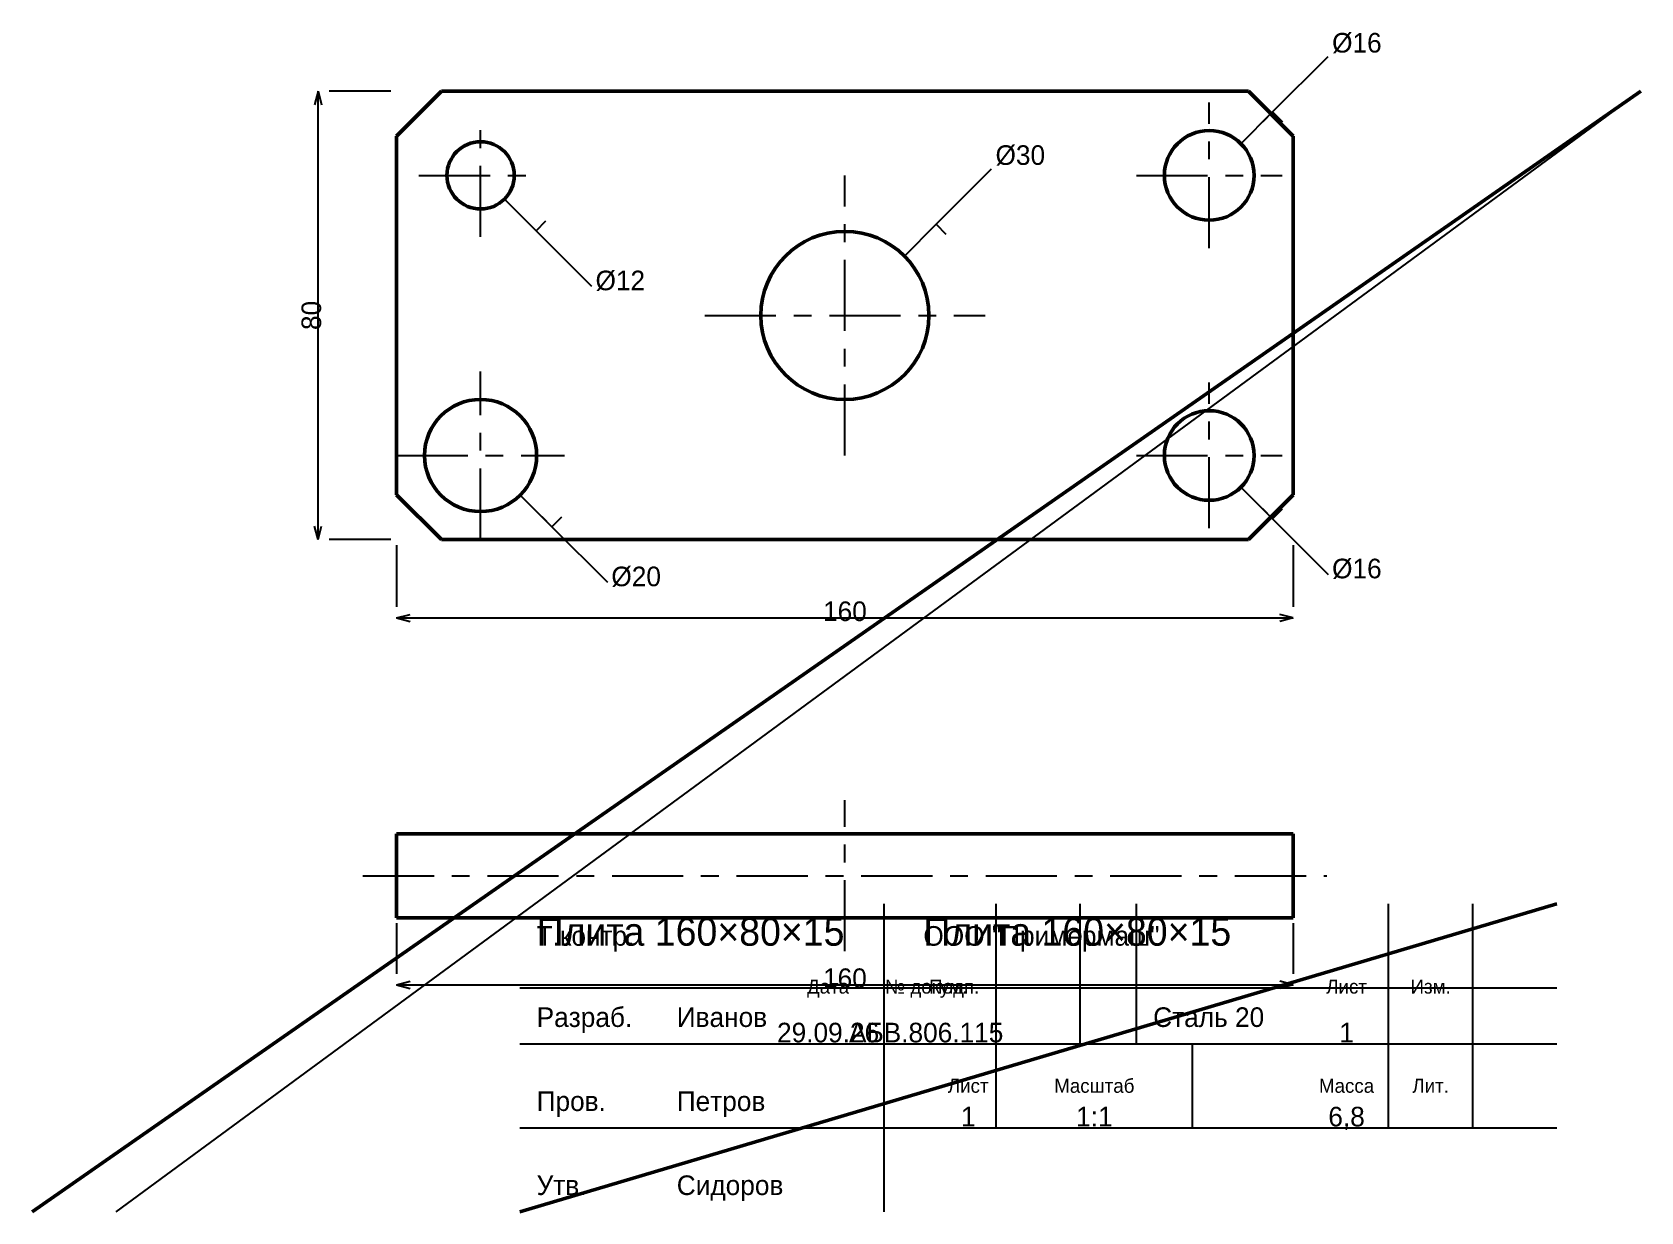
# Model space of a CAD drawing. Header units: millimetres. Extents: x 5 to 292, y 5 to 216.
import ezdxf
from ezdxf.enums import TextEntityAlignment as Align

# ---------------------------------------------------------------- set-up
doc = ezdxf.new("R2010")
doc.units = ezdxf.units.MM
doc.linetypes.add('CENTER', pattern=[22.225, 12.7, -3.175, 3.175, -3.175])
doc.linetypes.add('DASHED', pattern=[9, 6, -3])
for name, color, linetype, lineweight in [('AXIS', 7, 'CENTER', 25), ('DIMS', 7, 'CONTINUOUS', 25), ('MAIN', 7, 'CONTINUOUS', 50), ('TEXT', 7, 'CONTINUOUS', 25), ('THIN', 7, 'CONTINUOUS', 25)]:
    doc.layers.add(name, color=color, linetype=linetype, lineweight=lineweight)

msp = doc.modelspace()

# ---------------------------------------------------------------- linework, layer by layer
at = {"layer": 'AXIS', "linetype": 'CENTER', "lineweight": 25}
for p, q in [((85, 179), (85, 201)), ((215, 177), (215, 203)), ((74, 190), (96, 190)), ((150, 140), (150, 190)), ((202, 190), (228, 190)), ((125, 165), (175, 165)), ((85, 125), (85, 155)), ((215, 127), (215, 153)), ((70, 140), (100, 140)), ((202, 140), (228, 140)), ((150, 51.5), (150, 78.5)), ((64, 65), (236, 65))]:
    msp.add_line(p, q, dxfattribs=at)
at = {"layer": 'DIMS', "linetype": 'CONTINUOUS', "lineweight": 25}
for p, q in [((226.314, 201.314), (236.213, 211.213)), ((56, 205), (55.353, 202.585)), ((56, 125), (56, 205)), ((56, 205), (56.647, 202.585)), ((69, 205), (58, 205)), ((220.657, 195.657), (226.314, 201.314)), ((226.314, 201.314), (224.546, 199.546)), ((226.314, 201.314), (228.081, 199.546)), ((166.263, 181.263), (176.163, 191.163)), ((89.243, 185.757), (94.899, 180.101)), ((94.899, 180.101), (93.132, 181.868)), ((94.899, 180.101), (96.667, 181.868)), ((160.607, 175.607), (166.263, 181.263)), ((166.263, 181.263), (164.496, 179.496)), ((166.263, 181.263), (168.031, 179.496)), ((94.899, 180.101), (104.799, 170.201)), ((92.071, 132.929), (97.728, 127.272)), ((220.657, 134.343), (226.314, 128.686)), ((226.314, 128.686), (224.546, 130.454)), ((226.314, 128.686), (228.081, 130.454)), ((56, 125), (55.353, 127.415)), ((56, 125), (56.647, 127.415)), ((97.728, 127.272), (95.96, 129.04)), ((97.728, 127.272), (99.496, 129.04)), ((97.728, 127.272), (107.627, 117.373)), ((226.314, 128.686), (236.213, 118.787)), ((69, 125), (58, 125)), ((70, 124), (70, 113)), ((230, 124), (230, 113)), ((70, 111), (72.415, 111.647)), ((70, 111), (230, 111)), ((70, 111), (72.415, 110.353)), ((230, 111), (227.585, 111.647)), ((230, 111), (227.585, 110.353)), ((70, 56.5), (70, 47.5)), ((230, 56.5), (230, 47.5)), ((70, 45.5), (72.415, 46.147)), ((230, 45.5), (227.585, 46.147)), ((70, 45.5), (230, 45.5)), ((70, 45.5), (72.415, 44.853)), ((230, 45.5), (227.585, 44.853))]:
    msp.add_line(p, q, dxfattribs=at)
at = {"layer": 'MAIN', "linetype": 'CONTINUOUS', "lineweight": 50}
for p, q in [((5, 5), (292, 205)), ((78, 205), (70, 197)), ((222, 205), (78, 205)), ((230, 197), (222, 205)), ((70, 197), (70, 133)), ((230, 133), (230, 197)), ((70, 133), (78, 125)), ((222, 125), (230, 133)), ((78, 125), (222, 125)), ((70, 72.5), (230, 72.5)), ((70, 57.5), (70, 72.5)), ((230, 57.5), (230, 72.5)), ((70, 57.5), (230, 57.5)), ((92, 5), (277, 60))]:
    msp.add_line(p, q, dxfattribs=at)
for centre, radius in [((85, 190), 6), ((215, 190), 8), ((150, 165), 15), ((85, 140), 10), ((215, 140), 8)]:
    msp.add_circle(centre, radius, dxfattribs=at)
at = {"layer": 'THIN', "linetype": 'CONTINUOUS', "lineweight": 25}
for p, q in [((20, 5), (292, 205)), ((157, 5), (157, 60)), ((177, 35), (177, 60)), ((192, 35), (192, 60)), ((202, 35), (202, 60)), ((247, 35), (247, 60)), ((262, 35), (262, 60)), ((92, 45), (277, 45)), ((92, 35), (277, 35)), ((177, 20), (177, 35)), ((212, 20), (212, 35)), ((247, 20), (247, 35)), ((262, 20), (262, 35)), ((92, 20), (277, 20))]:
    msp.add_line(p, q, dxfattribs=at)
at = {"layer": 'THIN', "linetype": 'DASHED', "lineweight": 25}
for p, q in [((70, 72.5), (82, 72.5)), ((218, 72.5), (230, 72.5)), ((70, 57.5), (82, 57.5)), ((218, 57.5), (230, 57.5))]:
    msp.add_line(p, q, dxfattribs=at)

# ---------------------------------------------------------------- texts
at = {"layer": 'DIMS', "linetype": 'CONTINUOUS', "lineweight": 25}
for s, p in [('%%c16', (236.92, 211.92)), ('%%c30', (176.87, 191.87)), ('%%c12', (105.506, 169.494)), ('%%c16', (236.92, 118.08)), ('%%c20', (108.335, 116.665))]:
    msp.add_text(s, height=3.5, dxfattribs=at).set_placement(p)
msp.add_text('80', height=3.5, rotation=90, dxfattribs=at).set_placement((54.8, 165), align=Align.MIDDLE_CENTER)
for p in [(150, 112.2), (150, 46.7)]:
    msp.add_text('160', height=3.5, dxfattribs=at).set_placement(p, align=Align.MIDDLE_CENTER)
at = {"layer": 'TEXT', "linetype": 'CONTINUOUS', "lineweight": 25}
for s, height, p in [('Плита 160×80×15', 5, (95, 52.5)), ('Плита 160×80×15', 5, (164, 52.5)), ('Т.контр.', 3.5, (95, 52.5)), ('ООО "Примермаш"', 3.5, (164, 52.5)), ('Разраб.', 3.5, (95, 38)), ('Иванов', 3.5, (120, 38)), ('Сталь 20', 3.5, (205, 38)), ('Пров.', 3.5, (95, 23)), ('Петров', 3.5, (120, 23)), ('Утв.', 3.5, (95, 8)), ('Сидоров', 3.5, (120, 8))]:
    msp.add_text(s, height=height, dxfattribs=at).set_placement(p)
for s, height, p in [('Дата', 2.5, (147, 45.2)), ('№ докум.', 2.5, (164.5, 45.2)), ('Подп.', 2.5, (169.5, 45.2)), ('Лист', 2.5, (239.5, 45.2)), ('Изм.', 2.5, (254.5, 45.2)), ('29.09.26', 3.5, (147, 37)), ('АБВ.806.115', 3.5, (164.5, 37)), ('1', 3.5, (239.5, 37)), ('Лист', 2.5, (172, 27.5)), ('Масштаб', 2.5, (194.5, 27.5)), ('Масса', 2.5, (239.5, 27.5)), ('Лит.', 2.5, (254.5, 27.5)), ('1', 3.5, (172, 22)), ('1:1', 3.5, (194.5, 22)), ('6,8', 3.5, (239.5, 22))]:
    msp.add_text(s, height=height, dxfattribs=at).set_placement(p, align=Align.MIDDLE_CENTER)

doc.saveas('drawing.dxf')
